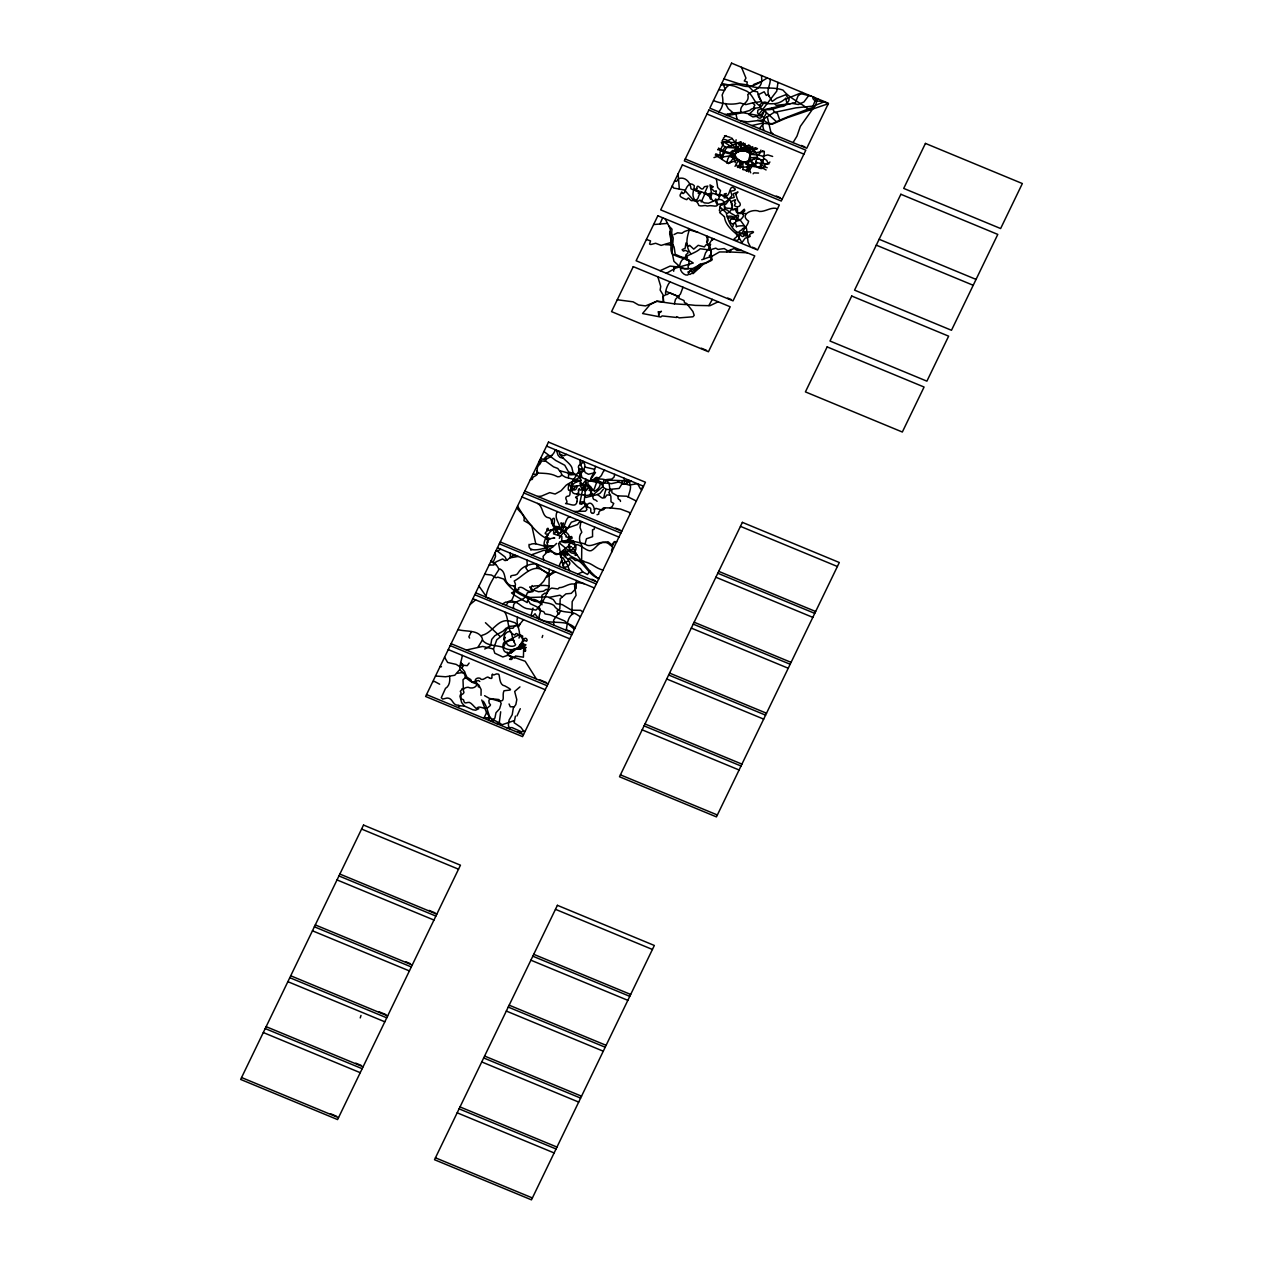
<?xml version="1.0" encoding="UTF-8"?>
<svg xmlns="http://www.w3.org/2000/svg" width="1263" height="1263" viewBox="0 0 1263 1263"><rect width="100%" height="100%" fill="white"/><g stroke="black" fill="none" stroke-linecap="round" stroke-linejoin="round"><path stroke-width="1.5" d="M476.925 708.78C478.377 702.844 492.254 715.742 483.366 701.233M657.849 276.818L660.723 286.401L660.139 290.032L663.091 294.911L663.407 301.825L656.934 301.194L645.504 305.914L638.589 304.983L633.142 301.841L617.275 299.757M718.016 149.192L731.072 153.186L733.519 158.143M603.856 479.782L602.719 486.697L593.878 494.165L586.916 495.443L574.728 493.722A8.273 7.704 -2.3 0 1 573.134 493.012C568.034 487.329 572.928 480.666 576.386 475.267C576.275 470.846 586.442 473.041 584.043 468.92C585.132 466.868 585.511 463.679 582.985 462.069L582.89 461.137M636.347 501.032L626.653 496.217L617.481 495.854L611.908 492.696L611.797 490.155L609.934 489.128M737.892 151.86L743.796 149.902L750.554 153.076A5.241 4.878 -2.3 0 1 750.08 154.875L748.596 160.59L745.754 161.885A26.444 24.613 -2.3 0 1 744.854 162.011C740.323 162.88 730.456 154.875 737.955 151.907M547.905 538.969L546.737 539.727L547.368 539.254M718.568 148.055L723.383 152.286L730.63 153.975L734.087 150.265L741.192 147.992L740.323 142.009M557.236 511.547C553.683 518.54 559.825 522.661 560.362 529.655M720.999 158.238L720.399 155.191M519.014 638.115C521.398 630.869 515.193 623.638 517.656 617.26M577.696 574.018L582.685 571.902L580.396 568.634C575.407 566.266 566.74 553.715 568.539 561.072C573.118 564.261 564.64 569.36 563.219 566.156A5.715 5.32 -2.3 0 0 562.698 564.151L558.546 543.232M513.741 608.577C511.389 600.304 521.903 601.709 525.155 596.973C530.365 600.004 538.18 600.572 542.032 604.756M731.64 137.935L735.792 143.24L736.045 147.834M746.67 171.137L748.312 162.801L746.054 162.296A10.42 9.709 -2.3 0 1 744.444 162.453L742.265 162.548M743.039 169.51L742.833 162.138M597.02 514.72L598.709 514.167C598.82 511.31 598.867 510.805 603.793 509.573M812.709 96.825C812.583 104.166 825.023 98.419 827.723 104.829M510.236 553.131L510.347 557.804L518.209 556.43M526.971 560.062L527.255 565.666L525.803 567.813L527.95 570.955M595.647 466.426L594.241 470.862C596.12 472.251 586.19 480.761 593.547 480.682C595.931 478.251 596.641 483.634 598.725 481.187L602.893 482.813L611.56 483.634L618.365 482.087L629.179 485.071L637.373 483.697M580.443 616.802L576.386 614.26C570.687 610.55 559.177 614.339 553.873 605.356C549.294 602.372 545.032 603.493 540.596 601.093M594.463 491.102C602.34 487.976 603.035 476.593 590.263 481.314C585.843 478.724 577.649 477.351 579.859 473.783M536.728 472.915C543.422 473.499 549.815 473.009 555.862 475.946C558.167 478.124 563.361 475.898 561.214 472.994L557.772 468.447L553.557 466.852L545.837 461.232L539.427 460.916M802.4 92.483L798.058 95.893L795.437 102.619L765.031 109.471L760.5 115.959L740.955 112.344L731.972 113.054L727.725 114.238L727.646 115.517M557.362 527.666C555.546 526.56 560.63 528.976 558.183 526.955M735.555 147.313C735.666 152.791 742.849 149.413 747.033 151.623C753.916 151.371 747.601 166.321 748.754 160.322M742.786 150.471L747.238 148.26L747.459 146.903M756.442 161.475L756.663 163.29C752.985 167.79 727.646 170.11 739.36 160.212M665.096 218.767L668.901 225.998L671.995 229.14L671.679 233.197L673.226 238.123L672.09 252.537L673.937 261.346L680.268 266.982L684.625 268.814L692.834 268.498L700.523 264.362L699.386 267.409L694.745 270.535L692.961 273.692L703.096 264.456L711.843 260.257L709.348 255.694L711.085 254.21L711.369 251.763L706.649 242.038L707.706 237.57L706.822 236.039M735.666 143.129L736.124 139.783M761.4 75.543C763.562 88.978 755.242 88.599 747.743 94.551C750.475 103.44 738.76 103.803 740.955 112.344M531.423 554.852L543.8 550.305C548.758 550.621 553.636 546.626 556.557 543.422M673.684 271.245L673.905 266.967M584.58 503.684L587.469 504.442C592.726 498.727 597.273 514.073 592.442 513.394M586.19 482.513L584.216 501.127L584.927 503.306M493.312 561.924L495.506 556.573L495.238 552.389M435.514 676.005L445.539 676.779L454.775 675.263L459.874 669.39C459.464 664.922 461.721 660.265 462.29 655.386M573.07 553.257C570.481 553.857 568.145 548.584 567.403 552.073C565.682 549.484 561.656 553.826 565.871 557.615C565.129 556.304 560.156 553.415 563.898 553.731M559.083 553.604L568.271 546.153L570.15 542.316L566.692 542.537L567.655 541.101L573.86 544.511C576.007 541.117 576.607 551.284 575.139 550.447C571.65 546.832 578.201 557.141 581.043 560.362M591.321 478.488L595.489 472.504L588.495 474.272L585.211 472.567L584.169 469.915L578.975 468.51L578.407 472.504L579.685 473.53L579.622 472.188C581.312 469.599 576.986 468.462 578.786 465.542L580.033 464.516L580.206 460.032M584.106 583.727C570.687 580.238 575.123 586.221 576.07 595.378L572.171 601.614L571.934 614.213M489.207 677.71C494.165 680.694 490.549 674.695 492.57 674.079C493.565 676.589 495.633 672.942 498.048 674.095C500.416 673.116 498.19 685.114 504.79 685.888C514.073 690.908 510.71 689.693 504.016 690.782C501.506 695.802 506.274 702.275 498.427 700.823M538.164 472.82L536.996 471.004L537.454 467.294C537.943 465.447 544.021 460.916 540.169 459.4M738.066 167.569C745.596 160.559 726.288 155.002 738.839 151.639M736.755 217.489L736.913 220.283C732.493 228.271 727.93 220.725 731.388 219.115C740.007 219.667 731.072 217.204 729.161 217.978C723.762 216.415 731.277 215.436 733.124 216.81C737.308 217.82 735.05 216.415 737.197 215.089C741.065 214.994 735.034 218.925 739.976 219.746L746.575 228.745L748.075 242.259L750.127 246.206M767.194 167.711L764.857 166.763L764.983 163.748M735.634 148.229C729.982 147.029 723.415 149.002 721.347 142.293M764.004 117.554L757.579 113.054L757.832 110.244L760.989 108.618L765.867 111.602L766.231 113.386C763.215 118.091 761.478 125.084 764.036 130.515M515.43 716.137L514.104 722.72L520.861 727.299L523.435 730.851M618.475 495.901C616.407 500.401 621.08 498.932 620.496 501.443M475.646 681.72C479.403 684.451 474.162 690.103 467.989 687.246C464.595 687.561 462.037 689.109 463.995 692.361C463.379 695.092 460.158 693.387 461.058 697.523C459.385 699.686 464.452 698.597 463.805 700.981C464.516 703.665 465.794 702.875 467.752 702.481C470.752 700.918 475.046 708.717 477.051 708.764M580.08 475.583L581.343 476.925M361.013 1015.452L360.239 1017.915M542.758 635.447L542.111 637.515M730.961 249.537L730.188 252L719.547 251.937L712.221 256.105L701.739 259.752M707.169 242.685L708.133 240.002L706.301 235.818M525.582 597.067L527.429 592.694L532.923 591.573L534.786 588.621L537.564 587.532L543.627 581.312L549.231 571.902L549.31 569.313M729.73 163.132L733.282 158.112M517.593 506.131C524.54 518.335 538.243 536.049 547.779 538.827M566.25 630.316C567.182 624.522 567.703 616.012 573.749 613.486M576.323 580.491L576.181 588.337L571.239 593.357L565.998 593.847L560.188 598.757L559.841 608.829L556.872 611.245L558.483 613.502L553.652 620.07L553.747 625.138M723.02 143.95L724.015 142.182M741.428 250.374L736.882 250.248L734.198 248.495L727.93 250.942L724.22 248.574L717.984 249.411L715.805 248.164L709.553 249.963L710.264 248.969M682.999 287.222L680.425 294.074L675.484 299.378L674.379 303.83L656.728 301.304L650.003 304.636L642.551 313.524L660.723 317.045L662.144 315.924L676.526 317.471L676.763 316.65L679.226 317.881L692.929 316.792L694.224 315.355L692.913 311.503L686.63 303.483L684.499 302.662L684.009 300.547L678.863 298.321L679.099 296.773L669.485 292.684C662.128 300.136 666.706 284.617 670.179 281.917M727.22 115.359C735.019 114.633 742.06 112.691 749.701 110.465C753.648 105.855 760.389 110.781 763.373 103.313C771.646 103.85 778.324 105.018 784.986 98.972C793.859 96.556 785.996 104.387 784.623 105.713A3.694 3.442 -2.3 0 1 783.297 106.329C777.471 106.724 772.403 110.386 766.799 109.644C761.289 111.112 763.294 122.527 756.679 116.464M444.576 657.281L447.655 662.475L456.211 664.401L461.769 667.969L464.863 671.932L464.563 673.179M536.412 679.02L525.155 661.244L508.152 655.197L502.832 656.981L494.78 653.192L493.47 649.008L496.738 639.836L503.132 634.626L508.531 626.448L518.777 625.58L523.466 619.659M749.591 158.001L755.432 157.386A11.493 10.688 -2.3 0 0 756.616 157.717L757.2 156.754A1.989 1.847 -2.3 0 1 757.484 155.538C755.716 149.902 751.232 150.029 746.717 146.997C743.986 141.33 736.218 143.161 731.53 145.813C726.162 145.198 724.504 152.223 721.71 155.365C717.589 155.096 722.026 146.397 723.004 144.692M659.854 224.183L662.68 217.757M748.312 163.116C748.959 159.596 752.511 161.838 752.432 164.853M777.945 82.442L776.777 91.078L758.147 115.375M548.284 540.264C546.516 539.648 554.283 539.38 545.821 537.154M708.559 244.848L712.727 238.486M595.962 478.788L595.362 479.814M573.702 553.652L575.218 553.21L575.186 555.404L576.749 555.01L575.17 552.373L567.34 549.531L560.362 543.832L559.588 541.938L561.719 541.196L561.924 536.649L553.399 533.823M503.479 647.177L505.974 641.746L519.44 634.515L522.614 636.031L522.566 640.988L520.53 644.241C518.335 649.482 510.662 650.966 505.674 648.629C498.774 644.462 487.707 647.019 482.529 640.199A16.482 15.345 -2.3 0 0 482.166 638.131C478.251 629.416 465.684 632.005 457.964 629.574M510.773 577.428C509.368 574.002 516.599 576.812 518.256 572.723C521.84 566.282 530.744 563.472 536.396 563.961M574.286 542.695C572.155 542.632 570.797 539.964 561.83 540.911M733.787 151.528C741.886 148.481 756.363 151.528 747.901 161.948M757.169 166.984C761.921 170.647 767.415 167.126 760.342 164.206C767.383 156.012 762.915 155.523 752.89 154.56A16.908 15.724 -2.3 0 0 752.006 154.418L750.001 154.244M588.621 480.95C584.974 485.402 594.699 486.855 590.626 489.965L589.805 490.028C587.184 480.919 588.495 498.238 580.696 486.618L586.379 479.435M769.199 96.241C765.82 90.415 770.509 85.41 770.256 79.285M500.685 711.779L499.39 721.757L497.922 724.125M808.225 96.225L803.963 101.94L798.311 104.497L792.138 103.361M618.665 480.966L617.828 482.292M721.615 210.274L724.567 209.232L724.63 205.095C724.63 198.496 718 198.402 713.469 201.133L708.432 203.217L704.296 202.869L699.907 200.091L698.234 201.133L693.513 200.312L684.546 190.034L673.716 188.061L672.263 185.914M663.533 301.889L663.249 296.173L665.143 295.116M481.629 636.331L481.929 635.305C493.249 632.874 497.969 617.118 510.962 621.412L515.178 622.833L517.609 625.88M752.227 165.627C748.612 164.964 745.186 161.064 739.881 161.506M614.749 474.32L613.944 477.256L611.781 479.087L606.556 479.545L605.056 482.387L602.435 483.65L590.516 480.919M577.017 498.269C573.244 496.801 577.617 497.196 579.338 494.386C577.586 493.738 575.944 494.985 578.343 492.649C579.859 491.149 576.686 491.039 579.496 488.56M555.246 449.691C554.11 455.769 544.037 462.447 540.848 457.964M713.027 201.07C709.79 195.512 702.37 190.508 695.787 191.06L694.666 189.04L697.255 188.929A13.404 12.472 -2.3 0 1 696.75 187.524C697.855 183.419 700.633 190.366 702.954 188.85L704.454 186.703L707.785 186.087L704.186 194.013L705.938 192.734L707.706 194.723L711.116 194.155L710.043 196.081L710.422 199.144L711.685 194.249L710.011 184.903L713.279 186.908L711.432 186.924L711.401 188.597C713.99 190.318 713.484 192.355 716.216 190.808C716.642 192.702 714.1 193.871 717.605 194.534C726.935 194.691 739.565 205.38 727.456 213.352M741.507 67.302L745.975 78.148L744.286 80.974L747.238 82L746.607 86.31M752.701 146.65L748.249 152.065M504.158 639.346C502.485 633.063 511.105 628.642 511.783 633.726C512.21 637.704 514.009 642.314 515.604 644.761C513.994 647.824 505.058 646.167 506.763 641.572C508.484 640.941 515.541 638.21 513.804 641.762M723.573 142.056L734.877 142.593M723.999 78.906L738.902 83.705L747.254 84.874L753.222 91.141L757.547 91.836L758.589 96.509L762.031 102.682L759.852 104.987L760.989 108.618M749.164 167.363L749.591 168.153M529.102 544.29C527.208 554.946 547.289 547.305 552.878 545.695M504 639.741C506.747 632.558 502.469 641.825 505.737 641.715C501.743 641.288 502.295 651.124 505.689 652.229C508.468 652.592 507.489 651.392 507.221 653.95C514.262 650.666 503.574 654.881 511.704 656.855L509.589 659.349L511.641 659.475L512.999 657.486L514.546 657.897L515.478 656.018L523.435 657.17L523.656 648.251L526.276 647.603L523.356 646.577L525.913 644.872L523.687 644.083L522.266 647.682L520.561 648.645L521.524 648.251C518.635 647.177 518.935 648.424 521.603 645.377C524.445 640.957 521.493 645.172 522.519 642.204C523.987 640.736 524.445 639.757 526.339 641.272C528.329 640.673 526.261 636.978 524.398 638.636C523.529 641.604 522.029 636.315 517.672 634.058C514.341 631.847 516.299 636.836 513.346 634.326C507.189 632.305 509.131 617.323 504.442 611.797M557.804 534.991C565.114 530.855 559.051 527.823 562.272 526.103C560.835 524.524 560.614 520.293 561.798 524.54C564.072 521.587 563.472 523.15 562.414 526.039C563.993 532.165 565.161 517.072 569.739 516.725M738.902 159.848L735.524 158.728L732.145 152.097L737.481 149.066L745.928 147.882L748.564 144.929M596.704 479.419L599.357 478.061L596.389 477.303L593.768 479.151M732.351 209.342C736.266 208.758 734.135 209.99 732.651 209.863C729.761 209.216 734.245 205.806 731.466 204.559C731.956 202.317 729.304 202.427 732.114 201.149C739.455 197.849 732.256 201.338 735.634 203.454C731.214 207.495 742.423 208.379 739.929 203.059C737.355 200.706 737.118 198.307 735.761 194.092M747.222 151.702L749.117 147.739L757.5 148.639M594.32 509.352L595.931 508.373L601.235 509.842L603.556 507.837L610.14 507.915L612.16 506.589L613.755 503.448L611.024 501.837L610.866 496.248L608.845 492.349L610.108 491.023L609.208 484.25C606.871 475.993 594.352 479.751 588.148 480.84M576.954 501.569L577.302 498.19M601.409 483.492L603.161 487.123L606.066 489.349C602.593 497.622 605.798 501.537 597.541 494.449M589.868 571.002L587.516 574.491L582.685 571.902M581.722 476.861L581.169 474.241L582.496 468.652L580.885 465.463L580.522 460.158M718.663 111.87C723.257 107.323 723.525 101.214 722.152 95.041C726.635 83.895 730.646 82.363 743.26 85.931C752.322 88.426 759.916 82.127 767.383 77.974M709.601 247.453L705.575 252.789L703.523 259.073M581.596 562.793L581.785 545.379C579.101 541.622 578.422 535.733 581.817 532.26L579.985 527.445L580.917 521.351M741.649 150.692L741.239 147.392M580.38 480.666L580.822 479.908C579.828 474.651 577.523 479.924 574.697 479.624C573.718 481.377 580.585 480.603 575.754 482.324C572.392 483.382 569.66 489.634 574.191 488.828C574.081 486.555 574.76 487.739 577.412 486.113C575.802 490.407 575.312 490.265 572.155 489.823C567.908 489.807 572.439 496.659 567.134 496.28C563.187 498.064 569.629 502.074 565.587 503.574C570.844 503.826 575.817 507.931 577.096 501.427M748.801 147.803L750.696 146.729L749.512 145.324M760.468 159.691L761.305 161.348M569.266 547.889C568.981 549.247 573.544 551.552 572.628 547.795C572.976 550.984 576.07 544.921 574.697 545.427C578.138 541.669 586.427 552.073 591.1 550.715C596.231 548.347 598.394 541.795 604.645 542.443L608.008 541.732L611.734 544.811L614.45 541.59L616.676 541.764M478.819 708.685L475.63 710.201L472.93 709.79L464.468 706.049L461.658 702.544L459.953 696.245L461.121 692.929L460.3 691.303L463.3 688.035L463 679.715L465.589 677.536M475.63 681.641C473.625 678.468 479.735 676.447 481.266 679.399C484.313 680.394 487.265 675.168 489.097 677.742M757.042 157.465L761.131 159.975A3.363 3.126 -2.3 0 1 762.173 160.196L763.657 163.432L765.836 163.795A2.794 2.605 -2.3 0 1 766.815 164.301L769.941 162.027M571.776 609.461L571.76 612.539M574.049 511.468L585.432 511.183L586.948 509.605L584.611 503.179L579.67 503.858L582.827 488.702A1.863 1.737 -2.3 0 1 582.243 487.865L586.174 482.876L585.622 479.04M722.657 139.577C731.766 137.825 735.966 156.896 740.339 142.751M485.955 597.067C487.329 586.869 494.149 576.97 498.743 569.85C499.311 567.94 494.543 562.256 491.196 560.772M750.333 165.706L747.08 170.379L742.755 169.51M566.645 454.412L563.929 455.722L560.062 454.569M725.925 135.567L723.32 138.235M730.456 155.017L731.119 153.96M727.33 163.132L730.488 162.011M745.059 143.477L743.733 147.787L746.812 146.713M742.281 162.09L740.055 168.389M713.863 238.96L711.969 240.191M735.729 194.391L737.987 192.008L733.219 193.855L734.213 197.47L730.298 198.402L725.988 204.069L720.32 205.395L719.373 210.684L720.889 211.553L719.626 212.547L724.346 216.62M748.675 171.957L748.185 168.437M565.366 532.023L571.365 522.203L577.665 520.009M596.894 481.566L594.305 488.97L591.273 491.039L590.279 494.259M502.548 603.935L505.674 602.104L514.451 602.198M698.565 265.325L698.123 267.393L695.313 268.198L693.766 270.408C692.471 268.782 690.198 269.872 689.14 271.703L688.114 271.703L688.272 273.155C690.324 269.414 695.692 271.434 689.977 274.466L689.045 274.087C686.362 277.386 680.299 272.145 680.362 268.451L688.319 268.609L688.082 266.067L689.377 264.599L688.524 260.083L686.03 259.657L687.482 257.857L685.777 256.326L685.951 254.794L687.94 253.089L687.909 251.621L685.493 250.374L683.346 251.084L682.099 249.648L685.114 248.322L685.983 242.954L688.572 246.411L689.63 245.322L693.734 249.127L698.218 245.306L704.391 246.917L705.938 244.848L710.611 244.296L709.885 246.38L712.016 259.294L706.001 262.688L699.481 264.441M515.067 625.501L513.015 628.248L506.21 628.09L503.116 631.137L494.859 635.699L491.717 639.41L490.628 645.709L484.739 649.024M512.525 601.251C518.367 602.041 520.988 606.919 526.418 608.513L535.97 610.092C542.632 603.73 547.211 594.02 548.884 585.874C542.143 584.832 537.659 585.937 534.249 585.985L533.16 586.6L532.149 585.543L531.328 587.2C526.339 585.921 534.044 589.095 532.149 590.642C527.239 594.036 522.661 584.437 518.304 588.116L518.84 589.489L511.499 592.915C517.372 597.573 522.282 599.578 527.208 602.593C527.808 594.684 531.77 601.993 536.917 601.472M748.896 147.55L745.691 151.165M793.038 142.593L796.969 136.151L800.363 126.347L815.661 104.861L816.956 100.74L814.146 97.346M579.559 477.682L580.127 476.877M594.32 491.007L588.574 486.144M506.1 605.419L508.579 601.409L511.736 600.304L514.183 594.731L515.462 584.138L514.246 580.996C523.403 576.212 533.381 562.351 544.321 571.381A17.24 16.04 -2.3 0 0 547.195 573.134L549.184 575.36L548.995 587.263M520.056 624.127L518.256 627.253M546.69 577.191L553.92 571.223M729.682 153.218L732.635 150.471L733.55 151.181M560.567 610.818L559.004 614.15L558.246 613.739M568.35 477.635L568.713 474.099L567.087 472.709L560.141 470.831M568.539 561.072L564.261 562.288L563.187 565.95M516.962 715.947L520.293 708.717M548.221 540.58C547.132 542.174 546.026 542.08 548.189 542.143C546.232 543.185 547.132 543.564 547.653 544.385C546.421 549.405 535.559 541.053 530.113 544.669M759.458 128.621L762.805 124.327M462.226 664.133L461.421 665.696L460.648 665.238M536.996 471.004C539.254 477.193 532.512 474.683 532.339 479.356L530.271 479.893M760.579 166.937L761.163 165.232M569.692 472.457C567.734 476.325 572.881 474.241 574.933 474.62L576.086 475.614M742.549 150.044L742.407 147.787L741.192 147.992M718.979 196.097L720.557 190.602L717.684 187.524L716.374 178.936M760.152 166.811L760.705 165.863M763.91 151.292L750.901 153.549L749.322 147.66M571.934 482.213L571.539 483.934M722.12 151.197L725.215 146.682M558.214 533.933C552.026 524.287 554.899 526.482 558.372 526.766M756.379 116.354L752.906 116.938L748.785 114.538L754.8 108.792L753.869 106.85L754.879 105.176L752.669 102.856L761.4 101.577L758.416 94.63L764.178 91.773L766.341 95.435L768.093 94.567L772.23 101.435L776.745 98.214L785.807 94.725L788.128 98.135L799.842 93.399L811.525 96.256M674.505 181.272L676.652 181.288L678.705 178.557C685.541 176.346 690.672 182.835 690.987 188.819C693.182 190.381 699.118 189.687 698.392 192.213C697.081 196.097 702.339 188.834 700.46 193.492C697.429 195.512 699.67 199.08 695.092 200.407C690.735 194.581 694.318 190.571 694.303 185.661C689.377 180.798 686.093 187.634 684.657 192.308C682.052 195.449 682.541 191.676 681.61 191.992C681.152 193.744 679.099 195.133 680.568 196.649C682.904 198.259 686.109 199.57 686.756 199.649C689.424 196.207 688.003 198.749 691.382 200.691C695.171 199.933 697.508 201.512 698.928 205.537C702.37 206.785 704.249 204.622 707.264 206.027C712.253 204.717 715.963 207.621 717.747 204.985C713.832 201.227 715.6 193.965 717.542 204.259C723.683 204.48 728.546 199.791 730.582 197.107C733.187 195.528 730.898 193.318 730.63 191.108C734.356 190.871 737.197 189.482 733.866 187.998C729.414 184.13 730.203 196.381 725.815 196.002L727.046 197.581L724.078 197.865L726.288 193.507L724.346 193.918L723.81 196.207L720.415 194.518L718.237 199.633M537.785 496.454L541.306 496.17L549.752 492.617L555.136 494.038L561.104 490.723L566.345 485.024L572.107 481.629M561.277 552.657L562.903 551.378M726.999 162.99C727.314 159.264 728.751 154.165 733.835 155.649M630.395 480.808L625.169 484.187L621.854 484.092M604.74 470.183C601.677 472.378 602.64 475.93 598.773 477.809M571.16 486.855L571.35 484.992M748.075 163.78L747.333 164.332M550.589 530.365L552.01 530.018M561.625 560.44L559.525 564.814L559.841 566.629M737.481 167.332L739.265 164.885M762.173 160.196L763.783 159.185M469.141 663.059L467.215 665.664L463.3 665.269L461.99 668.332M732.872 226.535C735.066 217.078 737.024 228.54 736.329 226.709C737.324 226.014 741.034 225.682 743.907 225.809C747.68 229.487 742.581 226.598 741.823 229.945A4.089 3.805 -2.3 0 1 740.923 230.324C734.245 233.971 746.701 235.549 744.049 231.555C746.796 232.234 749.164 232.06 752.764 231.524C756.205 232.96 746.228 233.734 750.285 236.181C747.712 239.844 746.338 229.471 744.807 234.744C747.901 233.166 746.338 238.375 743.986 234.76C743.497 239.638 739.376 232.96 738.618 235.092C740.655 238.407 737.466 242.48 734.087 239.386C732.777 238.723 739.897 236.67 736.045 233.75C732.303 230.561 725.073 224.53 724.488 216.762M777.503 208.805C771.425 206.437 765.852 211.837 759.395 211.458C753.269 208.174 738.523 214.489 748.627 221.183C747.649 225.745 744.507 227.672 742.502 232.408A2.226 2.068 -2.3 0 1 741.476 233.071C732.824 233.513 727.867 220.236 726.162 212.642L720.084 207.116M540.548 602.925L542.601 602.53M745.754 161.885C747.27 169.368 758.889 163.164 749.275 160.717M744.381 150.644L745.723 148.955M478.14 646.924L482.482 639.915M701.218 201.969L705.101 193.492M499.832 568.903C507.521 572.723 502.169 582.054 510.978 585.653L513.662 585.748L517.941 591.621L526.276 596.215L530.176 597.446L547.732 596.894L553.352 599.593L556.162 603.667L562.256 604.598L571.571 610.187L580.648 610.329L582.78 611.955M766.53 164.111L769.056 163.843M734.845 156.312L731.088 157.275C729.604 153.17 735.145 148.008 738.65 151.26M537.722 564.514L536.538 568.208M532.576 616.376L535.038 613.723C542.837 628.421 565.098 616.865 574.997 628.074M573.149 473.088L571.792 467.342C569.203 461.753 559.73 457.459 558.941 451.223M753.127 173.805L753.948 172.873L758.51 173.063M490.944 721.236L494.891 718.094L495.996 712.727L499.595 708.796L501.19 703.475L498.98 699.56L489.586 698.518L484.582 695.676M752.543 159.848L755.306 158.001L757.232 159.185A1.642 1.531 -2.3 0 0 758.147 159.249L758.668 159.091A18.077 16.814 -2.3 0 0 759.205 158.996L759.379 158.917M545.348 460.963L546.8 458.153M712.332 299.363L708.859 305.551M557.188 529.971C554.425 527.208 571.239 531.234 569.266 538.796C571.334 544.795 567.513 544.906 570.387 546.674C574.223 546.895 566.771 546.121 569.092 547.732M736.503 164.585L734.987 166.306M746.165 170.931C752.243 170.694 751.327 161.553 757.611 167.205L760.326 166.811L766.104 169.952M679.336 189.087L678.105 173.805M551.82 529.797C554.615 528.06 556.304 528.818 557.204 527.887M483.84 718.3L487.234 711.322M557.157 553.889L550.7 551.599L549.894 549.01L543.058 556.383L543.643 559.919M567.734 540.059L585.085 543.911L586.442 538.78L592.568 536.664L592.521 529.781L594.052 529.434L594.699 527.066M457.916 707.564L459.574 705.796L464.468 706.049M548.995 589.758L546.626 593.642L545.111 593.026L541.938 595.268C541.969 608.529 538.906 598.804 532.56 599.436C520.972 595.773 511.026 590.484 503.669 579.038L497.827 577.144L495.964 577.807L491.433 575.044L484.692 574.255M817.729 98.83L814.935 101.166L813.451 104.861A21.061 19.592 -2.3 0 0 813.119 106.187L811.983 107.844L808.352 108.902C797.632 113.228 786.044 117.143 775.482 122.179C771.867 125.274 766.199 123.079 763.815 120.048M603.351 489.223L600.004 493.328L597.399 494.591L585.969 497.448L585.006 496.106M579.149 511.01L586.821 504.458M740.355 120.806L747.585 121.848L762.173 120.032L773.951 112.47L795.816 107.86L815.014 105.903M581.138 503.984L583.001 503.306M488.102 717.731L489.507 716.437L487.25 709.506C485.781 707.154 493.312 705.717 489.365 703.554A3.236 3.015 -2.3 0 1 489.128 702.796C487.329 696.039 494.922 700.523 498.285 700.823M519.946 686.898L514.673 691.461L516.804 699.655L515.841 704.565L513.331 708.038L512.194 714.732L509.1 720.036L508.358 725.088L509.478 728.909M565.003 541.022L566.234 540.406M720.052 155.475L715.774 153.833M722.199 140.54L723.146 141.803M461.848 689.14L463.095 688.524M753.679 148.56L752.953 149.65M470.057 604.535L475.646 599.862M724.567 152.034C724.015 153.376 721.883 158.522 722.12 159.454M500.574 549.137L497.559 551.299L496.248 550.336M719.247 155.775L713.958 157.591M745.896 213.558L737.576 213.479L737.371 207.953L736.834 209.816L735.129 208.774L736.124 211.158A11.083 10.309 -2.3 0 0 736.25 211.805C739.202 216.257 742.976 209.579 744.286 209.2C746.559 212.026 740.576 211.837 742.944 214.3C745.786 215.563 738.792 221.862 738.192 220.63C736.676 221.388 734.245 220.993 736.518 219.067C739.613 216.115 729.004 213.715 727.693 210.29L724.567 209.232M585.448 484.945L582.543 485.387L580.806 482.387M739.644 163.622L741.539 161.853L732.493 155.744M749.669 152.807L757.105 148.466M754.99 165.579L756.616 157.717M760.342 166.179L759.126 166.779A17.603 16.372 -2.3 0 0 758.447 166.937L757.737 167.126M674 234.571L677.568 232.802L682.004 233.276A14.035 13.056 -2.3 0 1 684.767 231.397L689.377 229.85L697.997 232.376M544.29 458.611L546.737 456.196L552.042 455.517M815.456 105.255L824.644 101.64M547.511 539.19C548.663 538.764 551.978 538.717 554.062 537.596M735.098 155.759L732.429 157.07L730.898 155.744M574.318 542.38C573.528 539.412 568.524 541.101 570.245 538.559C568.697 539.333 566.377 537.422 570.087 537.012M731.435 208.506L726.399 208.111L724.267 206.785M457.317 673.29L462.432 672.548L465.194 673.353L466.931 677.189L470.846 679.636L471.399 682.02L478.661 684.767L481.108 689.519L481.029 695.36M726.762 251.747L727.93 250.942M518.777 648.503C515.809 648.677 519.551 646.719 518.256 648.74M548.979 597.415L559.919 595.22L562.161 596.831M734.877 154.354L731.419 153.439M828.26 103.724L786.486 118.012L772.103 124.216L762.284 123.206L751.801 125.542M547.416 576.512L555.452 571.855M750.364 147.771L750.696 146.729M513.82 720.731L500.637 725.246M666.375 273.282L675.752 268.056L693.245 263.02C687.009 258.331 678.136 257.889 672.295 253.847C668.537 248.053 674.126 239.291 669.927 232.881L670.337 229.692L668.901 225.998M519.914 648.929C520.972 649.435 525.629 644.951 520.198 649.135M560.235 554.283C560.693 561.83 562.667 547.353 563.645 553.052M745.738 227.766L744.333 228.035M466.379 650.019L482.671 646.435L493.47 649.008M752.385 86.231L753.979 84.305L759.9 82.095M764.336 151.465L764.068 155.87L763.105 156.202M757.453 155.428L760.247 152.823L760.926 150.06M559.256 538.291L566.013 528.566L577.475 524.54L579.133 522.393L581.659 521.666M731.909 138.551L724.583 142.372L731.877 147.124M739.96 150.865L736.692 146.019M585.574 489.034L583.853 489.207M718.173 301.778L709.98 305.693L695.203 305.393A111.476 103.724 -2.3 0 0 684.088 304.462L674.379 303.83M717.716 149.823L719.973 149.35M580.806 464.895L579.717 464.895M681.452 257.242L686.046 257.778M530.713 550.037L531.928 549.516M502.011 724.646L500.148 723.431L496.485 723.541M563.866 562.761L562.872 563.503L562.019 562.051M732.572 158.791L734.119 158.791L735.271 162.659M629.463 482.008L631.437 481.235M581.233 463.789L584.027 461.611M525.187 731.198L521.43 731.735L512.02 727.599L506.621 727.725M737.781 160.054L730.219 162.58M653.603 224.546L667.496 223.409M584.216 494.875L585.243 494.543M637.626 483.808L640.278 488.639L642.678 487.944M546.8 550.542C541.322 553.257 556.067 553.257 546.042 548.395C538.038 542.064 557.472 522.093 553.494 532.149C555.246 534.391 557.946 531.091 554.568 527.823C552.073 525.519 553.889 526.86 552.784 523.308C550.605 521.666 551.915 518.193 548.774 517.767C541.795 517.167 543.516 506.479 537.675 503.448M518.888 646.672L520.53 644.241M742.407 147.787L743.875 147.803M687.672 260.399L688.982 260.036L689.077 261.015M570.387 536.949C572.597 534.659 572.581 541.685 570.608 536.854C568.271 536.649 567.561 537.77 565.84 536.759C568.05 534.849 561.94 534.849 565.098 531.265C568.318 528.092 564.577 522.866 562.493 530.523C558.514 535.686 558.388 532.607 557.188 529.986M564.64 549.689L570.197 555.783L578.817 560.362L583.538 561.04A4.168 3.884 -2.3 0 1 584.658 561.83C592.947 563.708 594.715 567.892 602.988 570.102M767.951 103.013L764.904 102.05L762.031 102.682M736.392 148.15L737.624 147.976M610.029 489.349L619.138 488.449L622.122 483.634L622.091 480.65L606.808 480.114M707.343 194.723C712.664 190.271 719.515 197.502 720.399 195.433M489.144 565.035L493.896 564.987L496.027 561.83L502.642 558.956L505.011 560.598L506.952 560.204L512.715 555.594L515.557 555.341M660.107 270.692L670.116 266.098L676.084 266.761A6.504 6.047 -2.3 0 0 679.794 265.214C681.325 255.284 694.034 254.621 700.207 248.764L709.553 249.963M530.571 589.063L538.512 591.747L543.39 591.242L546.295 589.347L548.189 589.979L551.726 588.1L557.978 588.984L559.32 587.642C563.914 587.911 568.618 583.08 574.239 584.027M584.264 501.711L580.475 501.995M713.516 100.614C721.631 103.85 731.482 105.318 740.039 102.95L745.849 104.608L752.432 102.95M730.188 137.335L724.473 135.82M727.725 114.238L724.994 114.475M629.811 480.572L622.091 480.65M536.791 474.209L533.002 474.241M721.252 84.795L727.456 84.889M735.492 147.645L736.629 148.75M753.522 166.59L756.505 166.669M585.085 543.911C590.958 549.942 601.867 537.154 609.871 544.732A2.7 2.51 -2.3 0 1 610.297 545.3C614.197 548.11 612.492 540.201 616.423 542.301M747.27 252.789L730.188 252M609.619 494.938L606.856 495.017L604.724 497.906M741.223 141.898L735.792 143.24M584.943 467.089L594.399 469.252M513.899 706.759L510.299 706.791L509.052 703.98M560.141 553.51C553.02 556.667 555.025 551.647 549.105 549.626M432.814 681.657L434.472 681.404L439.666 684.214M747.822 237.412L745.17 238.17L741.902 242.654L736.297 232.629M586.253 506.652L587.484 506.589M764.068 155.87L767.841 154.923L772.64 156.438M592.158 513.204C588.574 511.91 593.531 507.852 587.99 507.331L586.948 504.868M584.88 504.205L583.617 502.848M567.371 540.011C565.256 541.385 568.713 544.353 561.261 541.559M665.269 244.69L673.084 244.959L674.047 246.948A26.681 24.818 -2.3 0 1 674.474 249.237L675.2 254.258L681.688 257.131M598.678 579.054C593.168 574.681 586.49 568.097 582.369 561.056M755.274 147.708L756.726 148.734M563.345 458.264L559.998 457.395L558.009 455.122L556.383 450.165M748.122 146.129L738.918 144.424L738.744 143.066M595.741 478.772L594.762 478.551M670.243 231.934C668.032 232.408 672.879 241.012 670.227 244.785M766.357 112.565L776.192 121.469M570.987 486.223L567.813 484.518M671.237 242.417L661.133 245.385L655.639 243.27L650.824 244.517L649.561 244.075L650.556 240.917L646.419 239.433M610.14 507.915L620.433 509.036L629.353 512.383L629.921 514.357M487.013 597.51L490.786 599.072M730.046 155.807L722.404 157.07L719.847 154.702M721.71 83.484L734.403 86.121L745.375 90.573C752.827 93.083 753.616 103.029 760.231 105.997M763.105 121.848L757.516 120.332M564.182 567.719L565.066 568.792M724.678 90.352L718.805 89.72M747.254 84.874C757.847 90.226 771.835 85.916 783.076 90.162C790.038 98.877 801.437 102.95 809.583 110.26M528.818 523.435L523.971 520.688C525.724 515.509 519.282 511.799 516.788 507.805M764.02 163.78L756.348 162.643M440.156 666.454L441.466 666.769M749.164 159.47L752.038 160.117M528.455 600.856L530.255 603.714L536.886 606.808L540.027 610.597L543.785 611.702L545.032 613.913L550.005 614.781L564.624 620.938L574.412 629.29M479.34 687.088L478.298 686.772L478.314 684.53M587.895 486.444L585.969 484.566M625.485 481.156L627.711 482.608M764.968 166.558L764.368 166.337M589.047 490.281L591.226 491.181L591.573 492.87C594.005 495.238 591.116 499.738 595.662 500.053L597.131 501.3M579.512 488.56C578.612 492.349 584.595 488.702 586.316 484.013M609.918 489.634L606.066 489.349M750.127 147.424L754.864 152.302M750.696 172.81L748.328 165.816L744.823 162.28M553.873 526.103C553.683 525.676 556.241 514.436 552.026 519.551C553.51 525.155 548.979 520.64 553.715 525.661M484.455 717.589L490.707 718.3L500.148 723.431M789.928 103.866L776.098 105.318L775.103 104.119M536.333 564.687L541.685 569.692L550.542 574.586M678.105 296.473L666.327 291.469M572.25 481.314L573.86 481.014C578.738 482.182 584.422 480.65 574.918 479.624L565.54 477.272L562.035 475.172M801.437 145.466L804.863 146.887M706.996 114.017L803.915 154.133M776.287 196.065L780.329 197.738M685.256 159.012L782.176 199.128M879.143 239.275L976.062 279.407M876.269 245.148L973.22 285.28M752.243 247.169L755.779 248.637M727.725 298.068L731.151 299.489M701.281 348.178L706.585 350.372M546.579 446.107L643.499 486.239M740.465 526.371L837.385 566.503M615.649 528.092L619.944 529.86M524.855 491.102L621.775 531.234M718.726 571.365L815.645 611.497M523.924 492.98L620.859 533.112M717.794 573.244L814.746 613.376M522.014 496.975L618.933 537.091M715.9 577.238L812.819 617.37M545.963 537.249C552.736 531.565 540.043 536.822 547.842 530.349C544.685 530.255 549.452 525.771 548.031 530.239C549.61 530.697 549.468 530.397 550.857 529.655M546.547 550.447L548 549.91L546.658 549.026M599.025 578.312C588.953 576.733 581.769 558.167 575.249 560.551C574.128 559.398 571.318 556.762 569.25 558.278M591.826 579.243L595.331 580.696M500.29 541.969L597.194 582.085M694.161 622.233L791.08 662.365M499.343 543.848L596.278 583.995M693.229 624.127L790.164 664.259M497.448 547.842L594.368 587.958M691.319 628.106L788.238 668.238M565.792 629.527L570.797 631.595M475.709 592.836L572.628 632.952M669.595 673.1L766.515 713.232M474.762 594.731L571.713 634.863M668.648 674.995L765.583 715.142M472.867 598.725L569.787 638.841M666.753 678.989L763.673 719.121M539.506 679.683L546.184 682.446M451.144 643.72L548.047 683.836M645.014 723.983L741.934 764.115M450.196 645.614L547.132 685.746M644.067 725.878L741.018 766.01M448.302 649.592L545.221 689.724M642.172 729.856L739.092 769.988M517.956 731.814L521.603 733.329M426.562 694.587L523.482 734.719M620.449 774.851L717.368 814.982M361.613 829.065L458.532 869.197M555.483 909.328L652.403 949.46M429.152 910.418L434.946 912.817M339.873 874.059L436.793 914.191M533.76 954.323L630.679 994.455M338.942 875.938L435.877 916.07M532.828 956.202L629.763 996.333M337.047 879.932L433.967 920.048M530.918 960.196L627.837 1000.328M405.66 961.711L410.349 963.653M315.308 924.926L412.227 965.043M509.194 1005.19L606.114 1045.322M314.376 926.805L411.312 966.953M508.247 1007.085L605.182 1047.216M312.466 930.799L409.386 970.915M506.352 1011.063L603.272 1051.195M378.758 1011.631L385.831 1014.552M290.743 975.794L387.662 1015.926M484.613 1056.057L581.533 1096.189M289.795 977.688L386.731 1017.82M483.682 1057.952L580.617 1098.1M287.901 981.683L384.82 1021.799M481.771 1061.946L578.691 1102.078M355.756 1063.146L361.202 1065.404M266.161 1026.677L363.081 1066.793M460.048 1106.941L556.967 1147.072M265.214 1028.571L362.165 1068.703M459.101 1108.835L556.036 1148.967M263.32 1032.55L360.239 1072.682M457.206 1112.814L554.125 1152.945M330.48 1113.729L336.637 1116.287M241.596 1077.544L338.5 1117.676M435.467 1157.808L532.386 1197.94M486.255 596.42L478.961 586.111M560.883 557.204L563.093 557.867L565.54 562.098M603.825 509.115L604.945 507.852M565.382 556.525C565.256 553.194 567.529 554.568 568.082 554.883C567.308 555.846 564.608 552.152 563.172 551.157M773.366 134.399L770.777 131.699L767.241 116.575M611.545 546.011C614.181 547.7 610.518 549.626 611.797 551.868M495.917 564.64L490.897 561.404M731.293 154.086L733.85 155.554M764.415 158.775L766.815 160.448L767.888 163.259M567.829 559.288L565.24 556.415M459.574 705.796L458.627 705.18C452.138 705.796 453.338 698.044 447.149 698.029L442.634 699.071L441.292 697.697L445.492 688.382C449.517 686.109 450.307 680.457 449.517 676.352M469.583 638.083L468.857 636.757L471.367 631.563M485.45 622.706L500.022 636.347M715.237 154.954L728.546 163.637M529.229 523.861L531.912 526.213L535.749 543.69M489.507 716.437L494.007 722.515M543.958 451.538L555.673 460.442L564.766 465.258L568.697 472.173L574.128 473.451L579.291 476.972M539.064 461.674L539.964 463.679M565.129 562.114L567.292 564.435L569.534 570.639M546.374 548.616C547.716 545.49 542.964 546.421 544.874 544.637C546.232 547.558 550.605 544.464 552.894 546.658M751.943 162.564L755.511 164.979L755.195 166.653M462.653 666.169L462.637 664.338L460.553 662.554M746.843 162.311L747.38 163.858M573.402 473.767L571.255 473.846L570.213 472.551M641.115 488.828L641.557 490.265M741.318 146.034L742.502 150.06M497.559 551.299L504.963 556.872L506.795 560.267M629.227 482.245C632.637 487.613 628.311 493.675 628.327 497.275M762.931 151.607L762.647 150.771M459.732 669.753L464.673 674.3L465.352 677.41L469.915 680.915L472.915 682.02L478.44 680.489L479.798 681.436M745.644 163.227L746.165 164.364M743.686 144.74L743.307 142.751M733.535 113.165L728.214 108.665L725.357 103.519M722.373 141.156L722.894 141.977M539.285 619.154C537.912 614.528 543.106 610.818 538.575 606.966M753.332 157.701L754.232 159.438M690.861 253.705C685.067 246.411 686.646 237.681 689.377 229.85L688.572 228.477M513.504 585.716L513.946 586.648M779.903 120.49L777.392 113.26L774.724 112.439L771.977 108.018M725.167 89.184L723.415 84.81M481.756 699.986L486.523 712.616L488.986 715.947L489.049 720.463M624.19 478.235L624.554 484.329M785.697 98.104L787.117 104.355M581.012 480.224L579.97 483.508L580.727 485.466L573.007 486.255C568.666 493.865 566.898 489.981 569.408 483.54M533.033 608.087L530.981 615.713M737.166 119.464L736.045 114.601A5.352 4.973 -2.3 0 0 735.84 113.496M658.386 311.724C658.954 315.876 658.465 317.581 658.939 313.319C665.112 308.393 658.165 313.982 658.386 311.724M510.236 651.455L511.562 652.055L510.741 653.192L517.041 648.456L514.262 648.961L512.683 650.903C509.952 649.229 513.93 651.345 511.373 651.803L510.773 650.556L510.236 651.455M554.599 538.038L553.462 538.306L554.599 538.038M525.487 650.903C521.287 652.197 525.818 645.567 525.582 650.84M522.108 647.288L520.924 647.524L522.108 647.288M519.456 647.682L520.388 647.761L519.456 647.682M363.523 825.055L240.649 1079.439L337.584 1119.586L460.458 865.187L363.523 825.055M548.489 442.097L425.615 696.481L522.566 736.629L645.44 482.229L548.489 442.097M633.268 266.635L611.545 311.629L708.448 351.761L730.188 306.767L633.268 266.635M657.849 215.768L636.11 260.762L733.029 300.878L754.753 255.884L657.849 215.768M682.415 164.885L660.691 209.879L757.611 249.995L779.334 205.001L682.415 164.885M708.89 110.023L684.325 160.89L781.26 201.038L805.826 150.155L708.89 110.023M731.561 63.15L709.822 108.144L806.741 148.276L828.481 103.282L731.561 63.15M557.393 905.318L434.519 1159.718L531.47 1199.85L654.345 945.466L557.393 905.318M742.376 522.361L619.501 776.761L716.437 816.893L839.311 562.509L742.376 522.361M827.154 346.899L805.415 391.893L902.335 432.025L924.074 387.031L827.154 346.899M851.72 296.031L829.996 341.026L926.9 381.158L948.639 336.163L851.72 296.031M900.866 194.281L854.562 290.143L951.481 330.274L997.786 234.413L900.851 194.265M925.432 143.414L903.708 188.408L1000.628 228.54L1022.351 183.545L925.432 143.414M521.445 646.545L520.972 647.335L521.445 646.545M519.125 649.103L517.341 648.566L519.125 649.103M587.942 486.271L586.979 485.197L587.848 486.192"/></g></svg>
